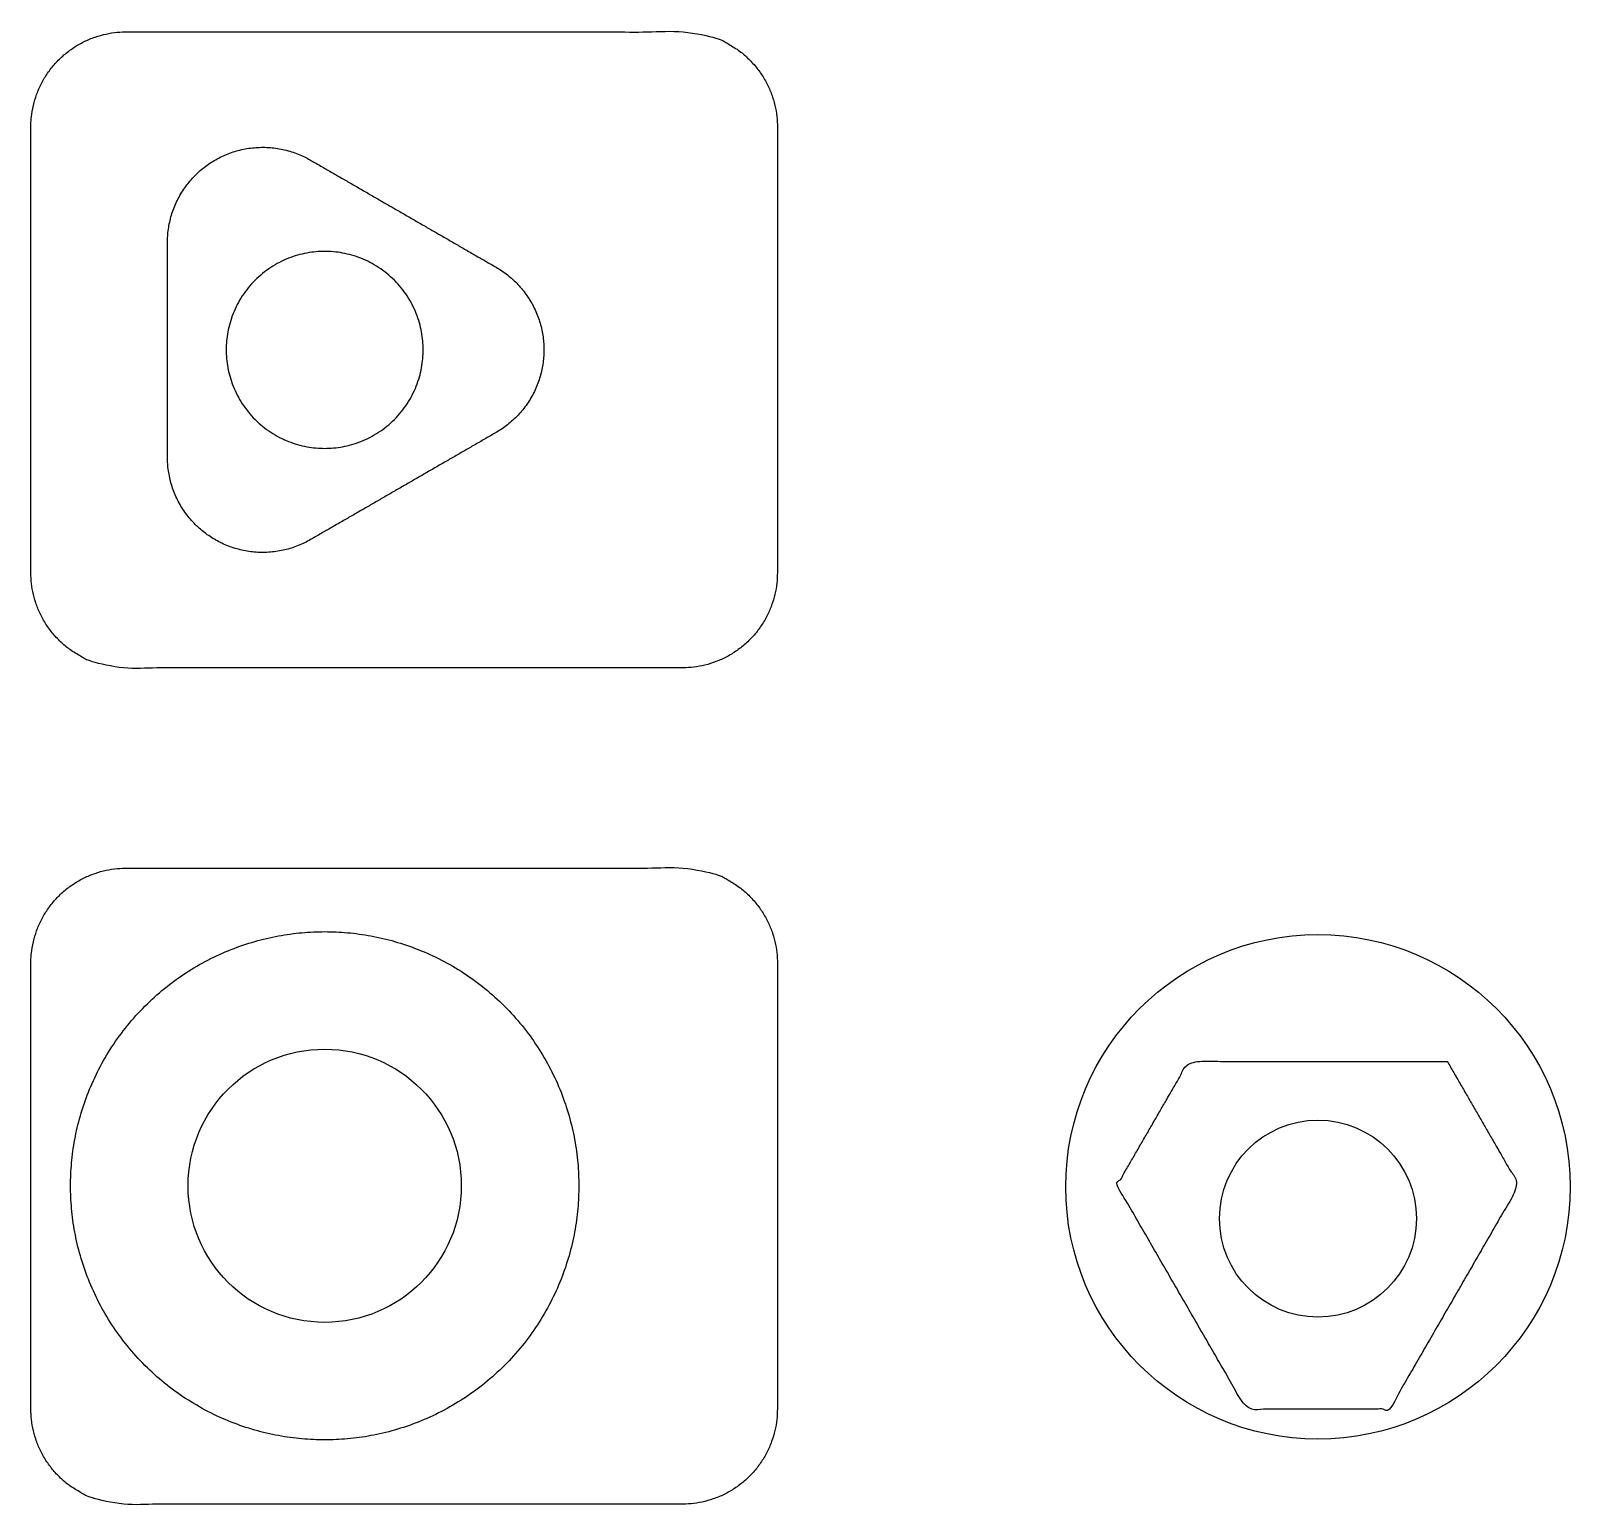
# Model space of a CAD drawing. Header units: millimetres. Extents: x 8.4 to 56.9, y 3.1 to 49.5.
import ezdxf

# ---------------------------------------------------------------- set-up
doc = ezdxf.new("R2010")
doc.units = ezdxf.units.MM
doc.header["$MEASUREMENT"] = 0
for name, color, linetype, true_color in [('Adjustable plain bearing', 18, 'Continuous', 0x000000), ('Eccentric glideblock spacer', 18, 'Continuous', 0x000000), ('Glide blocks', 18, 'Continuous', 0x000000), ('X plate', 18, 'Continuous', 0x000000)]:
    doc.layers.add(name, color=color, linetype=linetype, true_color=true_color)

msp = doc.modelspace()

# ---------------------------------------------------------------- linework, layer by layer
at = {"layer": 'Adjustable plain bearing'}
msp.add_rational_spline([(23.048, 36.886), (24.548, 37.752), (24.548, 39.484), (24.548, 41.216), (23.048, 42.082), (20.123, 43.771), (17.198, 45.46), (15.698, 46.326), (14.198, 45.46), (12.698, 44.594), (12.698, 42.862), (12.698, 39.484), (12.698, 36.107), (12.698, 34.374), (14.198, 33.508), (15.698, 32.642), (17.198, 33.508), (20.123, 35.197), (23.048, 36.886)], [1, 0.866025403784, 1, 0.866025403784, 1, 1, 1, 0.866025403784, 1, 0.866025403784, 1, 1, 1, 0.866025403784, 1, 0.866025403784, 1, 1, 1], degree=2, knots=[0, 0, 0, 3.141593, 3.141593, 6.283185, 6.283185, 14.069867, 14.069867, 17.21146, 17.21146, 20.353052, 20.353052, 28.139734, 28.139734, 31.281327, 31.281327, 34.422919, 34.422919, 42.209601, 42.209601, 42.209601], dxfattribs=at)
at = {"layer": 'Eccentric glideblock spacer'}
for centre, radius in [((48.914, 13.135), 7.94), ((48.914, 12.135), 3.1)]:
    msp.add_circle(centre, radius, dxfattribs=at)
msp.add_open_spline([(52.984, 17.085), (48.914, 17.085), (44.844, 17.085), (43.718, 15.135), (42.592, 13.185), (44.627, 9.66), (46.662, 6.135), (48.914, 6.135), (51.166, 6.135), (53.201, 9.66), (55.236, 13.185), (54.11, 15.135), (52.984, 17.085)], degree=2, knots=[21.952961, 21.952961, 21.952961, 26.539825, 26.539825, 31.043157, 31.043157, 35.630021, 35.630021, 40.133353, 40.133353, 44.720216, 44.720216, 49.223549, 49.223549, 49.223549], dxfattribs=at)
at = {"layer": 'Glide blocks'}
msp.add_circle((17.648, 13.169), 4.3, dxfattribs=at)
for points, weights, knots in [([(31.898, 32.473), (31.898, 38.495), (31.898, 46.495), (31.898, 49.495), (28.898, 49.495), (19.964, 49.495), (11.398, 49.495), (8.398, 49.495), (8.398, 46.495), (8.398, 38.495), (8.398, 32.473), (8.398, 29.473), (11.398, 29.473), (19.964, 29.473), (28.898, 29.473), (31.898, 29.473), (31.898, 32.473)], [1, 1, 1, 0.707106781187, 1, 1, 1, 0.707106781187, 1, 1, 1, 0.707106781187, 1, 1, 1, 0.707106781187, 1], [203.424778, 203.424778, 203.424778, 219.424778, 219.424778, 224.137167, 224.137167, 241.270239, 241.270239, 245.982628, 245.982628, 261.982628, 261.982628, 266.695017, 266.695017, 283.828089, 283.828089, 288.540478, 288.540478, 288.540478]), ([(31.898, 6.146), (31.898, 12.169), (31.898, 20.169), (31.898, 23.169), (28.898, 23.169), (19.964, 23.169), (11.398, 23.169), (8.398, 23.169), (8.398, 20.169), (8.398, 12.169), (8.398, 6.146), (8.398, 3.146), (11.398, 3.146), (19.964, 3.146), (28.898, 3.146), (31.898, 3.146), (31.898, 6.146)], [1, 1, 1, 0.707106781187, 1, 1, 1, 0.707106781187, 1, 1, 1, 0.707106781187, 1, 1, 1, 0.707106781187, 1], [203.424778, 203.424778, 203.424778, 219.424778, 219.424778, 224.137167, 224.137167, 241.270239, 241.270239, 245.982628, 245.982628, 261.982628, 261.982628, 266.695017, 266.695017, 283.828089, 283.828089, 288.540478, 288.540478, 288.540478]), ([(25.648, 13.169), (25.648, 21.169), (17.648, 21.169), (9.648, 21.169), (9.648, 13.169), (9.648, 5.169), (17.648, 5.169), (25.648, 5.169), (25.648, 13.169)], [1, 0.707106781187, 1, 0.707106781187, 1, 0.707106781187, 1, 0.707106781187, 1], [0, 0, 0, 12.566371, 12.566371, 25.132741, 25.132741, 37.699112, 37.699112, 50.265482, 50.265482, 50.265482])]:
    msp.add_rational_spline(points, weights, degree=2, knots=knots, dxfattribs=at)
at = {"layer": 'X plate'}
msp.add_rational_spline([(17.648, 36.384), (14.548, 36.384), (14.548, 39.484), (14.548, 42.584), (17.648, 42.584), (20.748, 42.584), (20.748, 39.484), (20.748, 36.384), (17.648, 36.384)], [1, 0.707106781187, 1, 0.707106781187, 1, 0.707106781187, 1, 0.707106781187, 1], degree=2, knots=[-20.106193, -20.106193, -20.106193, -15.079645, -15.079645, -10.053096, -10.053096, -5.026548, -5.026548, 0, 0, 0], dxfattribs=at)

doc.saveas('drawing.dxf')
